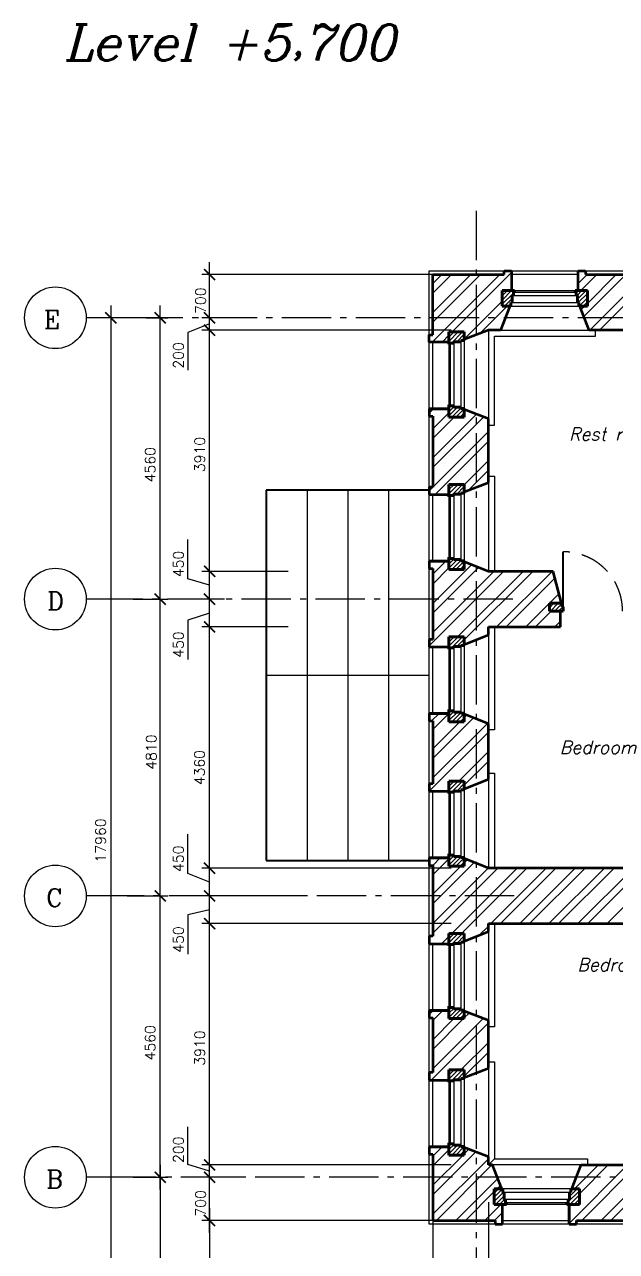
# Model space of a CAD drawing. Header units: millimetres. Extents: x 60 to 102290, y 34 to 65730.
# Drawn here: x 55321 to 64917, y 10440 to 30326 of the extents above; entities that cross this region are included whole.
import ezdxf
from ezdxf.enums import TextEntityAlignment as Align

# ---------------------------------------------------------------- set-up
doc = ezdxf.new("R2010")
doc.units = ezdxf.units.MM
doc.linetypes.add('GOST2.303 4', pattern=[7, 5, -2, 0])
doc.linetypes.add('GOST2.303 6', pattern=[12, 8, -1.5, 1, -1.5])
for name, color, linetype in [('axes', 40, 'GOST2.303 6'), ('dim', 4, 'Continuous'), ('text', 177, 'Continuous')]:
    doc.layers.add(name, color=color, linetype=linetype)
doc.styles.add('GOST 2.304', font='romanc.shx', dxfattribs={"oblique": 15})

msp = doc.modelspace()

# ---------------------------------------------------------------- linework, layer by layer
at = {"lineweight": 30, "ltscale": 100}
for p, q in [((61880.6, 26333.3), (100600.6, 26333.3)), ((61880.6, 10883.3), (61880.6, 26333.3)), ((63215.7, 26075.8), (63215.7, 26020.8)), ((63245.7, 25934.3), (64265.3, 25934.3)), ((63265.7, 26013.3), (64245.3, 26013.3)), ((63265.7, 25990.3), (64245.3, 25990.3)), ((63205.7, 25763.3), (64305.3, 25763.3)), ((63225.7, 25819.3), (64285.3, 25819.3)), ((61940.6, 25557.9), (61940.6, 25307.9)), ((62580.6, 25271.2), (62510.6, 25243.6)), ((62200.6, 25143.3), (62200.6, 24163.7)), ((62223.6, 25143.3), (62223.6, 24163.7)), ((62279.6, 25163.3), (62279.6, 24143.7)), ((62394.6, 25183.3), (62394.6, 24123.7)), ((62450.6, 25203.3), (62450.6, 24103.7)), ((61940.6, 23747.9), (61940.6, 23967.9)), ((61940.6, 23087.9), (61940.6, 22837.9)), ((62200.6, 22673.3), (62200.6, 21693.7)), ((62223.6, 22673.3), (62223.6, 21693.7)), ((62279.6, 22693.3), (62279.6, 21673.7)), ((62394.6, 22713.3), (62394.6, 21653.7)), ((62450.6, 22733.3), (62450.6, 21633.7)), ((61940.6, 21277.9), (61940.6, 21497.9)), ((62138.1, 21628.7), (62193.1, 21628.7)), ((62580.6, 21565.7), (62510.6, 21593.3)), ((64011, 20813.3), (64011, 20563.3)), ((61940.6, 20617.9), (61940.6, 20367.9)), ((62130.6, 20238.3), (61880.6, 20238.3)), ((62138.1, 20238.3), (62193.1, 20238.3)), ((62200.6, 20203.3), (62200.6, 19223.7)), ((62223.6, 20203.3), (62223.6, 19223.7)), ((62279.6, 20223.3), (62279.6, 19203.7)), ((62394.6, 20243.3), (62394.6, 19183.7)), ((62450.6, 20263.3), (62450.6, 19163.7)), ((61940.6, 18807.9), (61940.6, 19027.9)), ((61940.6, 18553.3), (61940.6, 18803.3)), ((61940.6, 18293.3), (61940.6, 18543.3)), ((61940.6, 18277.9), (61940.6, 18027.9)), ((62394.6, 17903.3), (62394.6, 16843.7)), ((62450.6, 17923.3), (62450.6, 16823.7)), ((62200.6, 17863.3), (62200.6, 16883.7)), ((62223.6, 17863.3), (62223.6, 16883.7)), ((62279.6, 17883.3), (62279.6, 16863.7)), ((62138.1, 16818.7), (62193.1, 16818.7)), ((62840.7, 16653.3), (62674.8, 16718.7)), ((62130.6, 15428.3), (61880.6, 15428.3)), ((62200.6, 15393.3), (62200.6, 14413.7)), ((62223.6, 15393.3), (62223.6, 14413.7)), ((62279.6, 15413.3), (62279.6, 14393.7)), ((62394.6, 15433.3), (62394.6, 14373.7)), ((62450.6, 15453.3), (62450.6, 14353.7)), ((61940.6, 13997.9), (61940.6, 14217.9)), ((61940.6, 13598), (61940.6, 13348)), ((62200.6, 13183.3), (62200.6, 12203.7)), ((62223.6, 13183.3), (62223.6, 12203.7)), ((62279.6, 13203.3), (62279.6, 12183.7)), ((62394.6, 13223.3), (62394.6, 12163.7)), ((62450.6, 13243.3), (62450.6, 12143.7)), ((61940.6, 11788), (61940.6, 12008)), ((63007.7, 11583.3), (63035.3, 11513.3)), ((64243.2, 11583.3), (64215.6, 11513.3)), ((64175.3, 11453.3), (63075.7, 11453.3)), ((64155.3, 11397.3), (63095.7, 11397.3)), ((64135.3, 11282.3), (63115.7, 11282.3)), ((64115.3, 11226.3), (63135.7, 11226.3)), ((64115.3, 11203.3), (63135.7, 11203.3)), ((63070.3, 10883.3), (63070.3, 11133.3)), ((64530, 10943.3), (64280, 10943.3)), ((64790.6, 10943.3), (64540.6, 10943.3)), ((77541, 10883.3), (61880.6, 10883.3))]:
    msp.add_line(p, q, dxfattribs=at)
at = {"lineweight": 25, "ltscale": 100}
for p, q in [((61931.7, 25178.3), (63026.7, 26273.3)), ((61940.6, 26130.1), (62083.8, 26273.3)), ((61940.6, 25658.7), (62555.3, 26273.3)), ((61940.6, 25973), (62241, 26273.3)), ((61940.6, 25501.5), (62712.4, 26273.3)), ((62253.9, 25343.3), (63215.7, 26305.1)), ((64295.7, 26273.3), (63215.7, 26273.3)), ((64295.3, 26127.5), (64441.1, 26273.3)), ((64338.3, 26013.3), (64598.3, 26273.3)), ((64389.2, 25592.8), (65069.7, 26273.3)), ((64445.3, 25806), (64912.6, 26273.3)), ((64484.1, 25373.3), (65384.1, 26273.3)), ((64641.2, 25373.3), (65541.2, 26273.3)), ((63065.6, 25995.8), (63083.2, 26013.3)), ((63065.6, 25928.4), (63150.5, 26013.3)), ((63065.6, 25861.1), (63217.9, 26013.3)), ((63065.6, 25793.7), (63245.7, 25973.7)), ((63102.6, 25763.3), (63225.7, 25886.4)), ((63262.2, 25990.3), (63265.7, 25993.7)), ((64265.3, 25988.1), (64290.5, 26013.3)), ((64278.8, 25934.3), (64357.8, 26013.3)), ((64285.3, 25873.4), (64425.2, 26013.3)), ((64298.5, 25819.3), (64445.3, 25966.1)), ((64309.9, 25763.3), (64445.3, 25898.7)), ((62450.6, 25225.7), (63065.6, 25840.7)), ((62700.1, 25318.1), (63145.4, 25763.3)), ((63169.9, 25763.3), (63205.7, 25799)), ((64344.8, 25705.5), (64402.6, 25763.3)), ((64377.2, 25763.3), (64445.3, 25831.4)), ((64444.6, 25763.3), (64445.3, 25764)), ((62088.9, 25178.3), (62200.6, 25290.1)), ((62352.9, 25343.3), (62200.6, 25191)), ((62285.5, 25343.3), (62200.6, 25258.4)), ((62218.2, 25343.3), (62200.6, 25325.8)), ((62420.3, 25343.3), (62240.2, 25163.3)), ((62450.6, 25306.3), (62327.6, 25183.3)), ((62840.6, 25373.6), (62840.6, 23933.3)), ((62939, 23833.4), (62938, 25273.3)), ((62938, 25273.3), (64575.7, 25273.3)), ((63035.3, 25373.3), (64475.6, 25373.3)), ((64575.7, 25373.3), (64475.7, 25373.3)), ((64575.7, 25273.3), (64575.7, 25373.3)), ((61940.6, 24098.3), (61940.6, 25178.3)), ((62223.6, 25146.7), (62220.2, 25143.3)), ((62450.6, 25239), (62414.9, 25203.3)), ((61880.6, 24027.1), (61951.8, 24098.3)), ((62225.8, 24143.7), (62200.6, 24118.5)), ((62279.6, 24130.1), (62200.6, 24051.1)), ((62340.5, 24123.7), (62200.6, 23983.8)), ((62394.6, 24110.4), (62247.9, 23963.7)), ((62450.6, 24099.1), (62315.2, 23963.7)), ((61940.6, 23772.8), (62200.6, 24032.8)), ((61940.6, 23301.4), (62648.3, 24009.1)), ((61940.6, 23144.2), (62761.1, 23964.6)), ((61940.6, 23615.7), (62288.6, 23963.7)), ((62450.6, 24031.7), (62382.6, 23963.7)), ((62450.6, 23964.4), (62449.9, 23963.7)), ((62840.7, 23933.3), (62840.7, 23833.3)), ((61940.6, 22829.9), (62840.7, 23729.9)), ((62840.7, 23833.3), (62939, 23833.4)), ((61976.2, 22708.3), (62840.7, 23572.8)), ((62450.6, 22868.4), (62840.7, 23258.4)), ((62514.5, 22775.2), (62840.7, 23101.3)), ((62352.9, 22873.3), (62200.6, 22721)), ((62285.5, 22873.3), (62200.6, 22788.4)), ((62218.2, 22873.3), (62200.6, 22855.8)), ((62420.3, 22873.3), (62240.2, 22693.3)), ((62840.6, 22903.6), (62840.6, 21463.3)), ((62840.7, 22903.7), (62840.7, 23003.7)), ((62840.7, 23003.7), (62940.7, 23003.7)), ((62940.7, 23003.7), (62940.7, 21463.3)), ((59240.6, 22778.3), (60560.6, 22778.3)), ((60560.6, 22778.3), (59900.6, 22778.3)), ((59900.6, 22778.3), (59900.6, 16778.3)), ((61880.6, 22778.3), (60560.6, 22778.3)), ((60560.6, 22778.3), (61220.6, 22778.3)), ((60560.6, 22778.3), (60560.6, 16778.3)), ((61220.6, 22778.3), (61220.6, 16778.3)), ((61880.6, 22769.9), (61939, 22828.3)), ((61940.6, 21628.3), (61940.6, 22708.3)), ((62223.6, 22676.7), (62220.2, 22673.3)), ((62450.6, 22836.3), (62327.6, 22713.3)), ((62450.6, 22769), (62414.9, 22733.3)), ((61940.6, 21415.5), (62153.4, 21628.3)), ((61940.6, 20944), (62567.5, 21570.9)), ((61940.6, 20786.9), (62680.3, 21526.5)), ((61940.6, 21258.4), (62200.6, 21518.4)), ((62225.8, 21673.7), (62200.6, 21648.5)), ((62279.6, 21660.1), (62200.6, 21581.1)), ((62340.5, 21653.7), (62200.6, 21513.8)), ((62394.6, 21640.4), (62247.9, 21493.7)), ((62450.6, 21629.1), (62315.2, 21493.7)), ((62450.6, 21561.7), (62382.6, 21493.7)), ((62450.6, 21494.4), (62449.9, 21493.7)), ((61880.6, 20255.4), (63088.5, 21463.3)), ((61940.6, 20472.6), (62931.4, 21463.3)), ((62342.8, 20403.3), (63402.8, 21463.3)), ((62450.6, 20354), (63560, 21463.3)), ((62840.6, 21463.3), (62940.6, 21463.3)), ((62974.3, 20563.3), (63874.3, 21463.3)), ((63131.5, 20563.3), (63920.7, 21352.5)), ((63445.8, 20563.3), (63986.2, 21103.7)), ((63830.6, 20940.9), (63835.5, 20945.8)), ((63830.6, 20873.6), (63902.9, 20945.8)), ((63845.2, 20820.8), (63970.2, 20945.8)), ((63912.6, 20820.8), (64035.6, 20943.9)), ((63979.9, 20820.8), (64048.9, 20889.8)), ((63985.4, 20945.8), (64019, 20979.4)), ((63602.9, 20563.3), (63860.4, 20820.8)), ((64047.3, 20820.8), (64055.6, 20829.2)), ((62840.6, 20563.3), (62940.6, 20563.3)), ((62940.6, 20563.3), (62940.6, 18893.3)), ((63917.2, 20563.3), (64011, 20657.1)), ((62352.9, 20403.3), (62200.6, 20251)), ((62285.5, 20403.3), (62200.6, 20318.4)), ((62218.2, 20403.3), (62200.6, 20385.7)), ((62420.3, 20403.3), (62240.2, 20223.3)), ((62450.6, 20366.3), (62327.6, 20243.3)), ((62450.6, 20299), (62414.9, 20263.3)), ((62840.6, 20433.6), (62840.6, 18993.3)), ((61940.6, 19158.3), (61940.6, 20238.3)), ((62177.8, 20238.3), (62200.6, 20261.1)), ((62223.6, 20206.7), (62220.2, 20203.3)), ((59240.6, 19778.3), (61880.6, 19778.3)), ((61920.7, 19038.3), (62040.7, 19158.3)), ((61940.6, 18901), (62197.9, 19158.3)), ((62225.8, 19203.7), (62200.6, 19178.5)), ((62279.6, 19190.1), (62200.6, 19111.1)), ((62340.5, 19183.7), (62200.6, 19043.8)), ((62394.6, 19170.4), (62247.9, 19023.6)), ((62450.6, 19159.1), (62315.2, 19023.6)), ((62450.6, 19091.7), (62382.6, 19023.6)), ((62450.6, 19096.7), (62486.7, 19132.8)), ((61940.6, 18429.6), (62599.4, 19088.3)), ((61940.6, 18586.7), (62377.6, 19023.6)), ((61940.6, 18115.3), (62824.9, 18999.5)), ((62450.6, 19024.4), (62449.9, 19023.6)), ((62840.6, 18893.3), (62840.6, 18993.3)), ((62940.6, 18893.3), (62840.6, 18893.3)), ((61880.8, 17898.3), (62840.6, 18858.1)), ((62360.2, 18063.3), (62840.6, 18543.8)), ((62450.6, 17996.6), (62840.6, 18386.6)), ((62840.6, 18093.6), (62840.6, 18193.6)), ((62840.6, 18193.6), (62940.6, 18193.6)), ((62940.6, 18193.6), (62940.6, 16653.3)), ((61940.6, 16818.3), (61940.6, 17898.3)), ((62195.1, 17898.3), (62200.6, 17903.8)), ((62352.9, 18063.3), (62200.6, 17911)), ((62285.5, 18063.3), (62200.6, 17978.4)), ((62218.2, 18063.3), (62200.6, 18045.8)), ((62420.3, 18063.3), (62240.2, 17883.3)), ((62450.6, 18026.3), (62327.6, 17903.3)), ((62450.6, 17959), (62414.9, 17923.3)), ((62840.6, 18093.6), (62840.6, 16653.3)), ((62223.6, 17866.7), (62220.2, 17863.3)), ((61938.1, 16698.3), (62058.1, 16818.3)), ((61940.6, 16543.7), (62200.6, 16803.7)), ((61940.6, 16072.3), (62611.8, 16743.4)), ((62225.8, 16863.7), (62200.6, 16838.5)), ((62279.6, 16850.1), (62200.6, 16771.1)), ((62340.5, 16843.7), (62200.6, 16703.8)), ((62394.6, 16830.4), (62247.9, 16683.7)), ((62450.6, 16819.1), (62315.2, 16683.7)), ((62450.6, 16751.7), (62382.6, 16683.7)), ((62450.6, 16739.4), (62499.1, 16787.9)), ((61940.6, 16229.4), (62394.9, 16683.7)), ((61940.6, 15757.9), (62837.3, 16654.6)), ((61940.6, 15600.8), (62993.2, 16653.3)), ((62247.5, 15593.3), (63307.5, 16653.3)), ((62404.6, 15593.3), (63464.6, 16653.3)), ((62450.6, 16684.4), (62449.9, 16683.7)), ((62878.9, 15753.3), (63778.9, 16653.3)), ((63036.1, 15753.3), (63936.1, 16653.3)), ((63350.4, 15753.3), (64250.4, 16653.3)), ((63507.6, 15753.3), (64407.6, 16653.3)), ((63821.9, 15753.3), (64721.9, 16653.3)), ((63979, 15753.3), (64879, 16653.3)), ((64293.3, 15753.3), (65193.3, 16653.3)), ((64450.5, 15753.3), (65350.5, 16653.3)), ((64764.8, 15753.3), (65664.8, 16653.3)), ((62689.9, 15564.3), (62840.6, 15715)), ((62940.6, 15753.3), (62940.6, 15719.2)), ((62940.6, 15719.2), (62940.6, 15619.2)), ((61880.6, 15540.8), (61888.1, 15548.3)), ((62082.5, 15428.3), (62200.6, 15546.5)), ((62352.9, 15593.3), (62200.6, 15441)), ((62285.5, 15593.3), (62200.6, 15508.4)), ((62218.2, 15593.3), (62200.6, 15575.8)), ((62420.3, 15593.3), (62240.2, 15413.3)), ((62450.6, 15556.3), (62327.6, 15433.3)), ((62840.6, 15623.6), (62840.6, 14183.3)), ((62940.6, 15619.2), (62940.6, 14083.3)), ((61940.6, 14348.3), (61940.6, 15428.3)), ((62223.6, 15396.7), (62220.2, 15393.3)), ((62450.6, 15489), (62414.9, 15453.3)), ((61880.6, 14283.6), (61945.4, 14348.3)), ((61940.6, 14186.4), (62102.5, 14348.3)), ((62225.8, 14393.7), (62200.6, 14368.5)), ((62279.6, 14380.1), (62200.6, 14301.1)), ((62340.5, 14373.7), (62200.6, 14233.8)), ((62394.6, 14360.4), (62247.9, 14213.7)), ((62450.6, 14349.1), (62315.2, 14213.7)), ((61915.5, 13218.3), (62840.7, 14143.5)), ((61940.6, 13400.6), (62756.5, 14216.5)), ((61940.6, 13872.1), (62282.2, 14213.7)), ((61940.6, 13714.9), (62439.4, 14213.7)), ((62450.6, 14281.7), (62382.6, 14213.7)), ((62450.6, 14214.4), (62449.9, 14213.7)), ((62450.6, 14224.9), (62531, 14305.3)), ((62840.7, 14083.3), (62840.7, 14183.3)), ((62940.6, 14083.3), (62840.7, 14083.3)), ((62394.8, 13383.3), (62840.7, 13829.2)), ((62450.6, 13282), (62840.6, 13672)), ((62352.9, 13383.3), (62200.6, 13231.1)), ((62285.5, 13383.3), (62200.6, 13298.4)), ((62218.2, 13383.3), (62200.6, 13365.8)), ((62420.3, 13383.3), (62240.2, 13203.3)), ((62450.6, 13346.4), (62327.6, 13223.3)), ((62840.6, 13413.7), (62840.6, 13513.7)), ((62840.6, 13513.7), (62940.6, 13513.7)), ((62840.6, 13413.7), (62840.6, 11973.3)), ((62940.6, 13513.7), (62940.6, 11943.3)), ((61940.6, 12138.3), (61940.6, 13218.3)), ((62223.6, 13186.7), (62220.2, 13183.3)), ((62450.6, 13279), (62414.9, 13243.3)), ((61940.6, 11986.2), (62092.7, 12138.3)), ((62225.8, 12183.7), (62200.6, 12158.5)), ((62279.6, 12170.1), (62200.6, 12091.1)), ((62340.5, 12163.7), (62200.6, 12023.8)), ((62394.6, 12150.4), (62247.9, 12003.7)), ((62450.6, 12139.1), (62315.2, 12003.7)), ((61940.6, 11829.1), (62200.6, 12089.1)), ((61940.6, 11357.6), (62636.7, 12053.7)), ((61940.6, 11514.8), (62429.5, 12003.7)), ((61940.6, 11043.3), (62840.6, 11943.3)), ((62450.6, 12071.7), (62382.6, 12003.7)), ((62450.6, 12004.4), (62449.9, 12003.7)), ((62450.6, 12024.8), (62523.9, 12098.1)), ((62940.6, 11943.3), (62840.6, 11843.3)), ((62940.6, 11943.3), (64445.7, 11943.3)), ((64445.7, 11943.3), (64445.7, 11843.3)), ((61997.8, 10943.3), (62897.8, 11843.3)), ((64345.7, 11843.3), (62905.3, 11843.3)), ((64150.3, 10895.6), (65098, 11843.3)), ((64236.5, 11453.3), (64626.5, 11843.3)), ((64315.3, 11375), (64783.7, 11843.3)), ((64445.7, 11843.3), (64345.7, 11843.3)), ((64355.1, 10943.3), (65255.1, 11843.3)), ((62312.1, 10943.3), (62992, 11623.2)), ((64669.4, 10943.3), (65430.2, 11704)), ((64826.6, 10943.3), (65474.6, 11591.3)), ((62469.3, 10943.3), (62935.7, 11409.7)), ((63071.1, 11453.3), (62935.7, 11317.9)), ((63003.7, 11453.3), (62935.7, 11385.2)), ((62936.4, 11453.3), (62935.7, 11452.6)), ((63082.4, 11397.3), (62935.7, 11250.5)), ((63095.7, 11343.2), (62955.8, 11203.3)), ((62979.3, 11453.3), (63036.4, 11510.5)), ((64315.3, 11422.9), (64135.3, 11242.9)), ((64278.3, 11453.3), (64155.3, 11330.3)), ((64315.3, 11355.6), (64163.1, 11203.3)), ((64211, 11453.3), (64175.3, 11417.6)), ((62783.6, 10943.3), (63043.6, 11203.3)), ((63102.1, 11282.3), (63023.1, 11203.3)), ((63115.7, 11228.5), (63090.5, 11203.3)), ((64118.7, 11226.3), (64115.3, 11222.9)), ((64315.3, 11288.2), (64230.4, 11203.3)), ((64315.3, 11220.9), (64297.8, 11203.3)), ((62940.7, 10943.3), (63070.3, 11072.9)), ((63070.3, 10943.3), (64150.3, 10943.3))]:
    msp.add_line(p, q, dxfattribs=at)
at = {"lineweight": 53, "ltscale": 40}
for p, q in [((61940.6, 25298.3), (61940.6, 26273.3)), ((61940.6, 26273.3), (63095.7, 26273.3)), ((63095.7, 26273.3), (63095.7, 26333.3)), ((63095.7, 26333.3), (63215.7, 26333.3)), ((63215.7, 26333.3), (63215.7, 26013.3)), ((64295.3, 26013.3), (64295.3, 26333.3)), ((64295.3, 26333.3), (64415.7, 26333.3)), ((64415.7, 26333.3), (64415.7, 26273.3)), ((64415.7, 26273.3), (65710.3, 26273.3)), ((64295.3, 26020.8), (64295.3, 26013.3)), ((63188.9, 25763.3), (63035.3, 25373.3)), ((64475.7, 25373.3), (64322, 25763.3)), ((61880.6, 25178.3), (61880.6, 25298.3)), ((61880.6, 25298.3), (61940.6, 25298.3)), ((62840.6, 25373.3), (62450.6, 25220.1)), ((63035.3, 25373.3), (62840.6, 25373.3)), ((65644.9, 25373.3), (64475.7, 25373.3)), ((62200.6, 25178.3), (61880.6, 25178.3)), ((62193.1, 25178.3), (62200.6, 25178.3)), ((61880.6, 24098.3), (62200.6, 24098.3)), ((62200.6, 24098.3), (61880.6, 24098.3)), ((61880.6, 24098.3), (61880.6, 23978.3)), ((62840.7, 23933.3), (62450.6, 24086.9)), ((61880.6, 23978.3), (61940.6, 23978.3)), ((61940.6, 23978.3), (61940.6, 22828.3)), ((62840.7, 22903.7), (62840.7, 23933.3)), ((62450.6, 22750), (62840.7, 22903.7)), ((61940.6, 22828.3), (61880.6, 22828.3)), ((61880.6, 22828.3), (61880.6, 22708.3)), ((61880.6, 22708.3), (62200.6, 22708.3)), ((61880.6, 21628.3), (62200.6, 21628.3)), ((62200.6, 21628.3), (61880.6, 21628.3)), ((61880.6, 21628.3), (61880.6, 21508.3)), ((61880.6, 21508.3), (61940.6, 21508.3)), ((61940.6, 21508.3), (61940.6, 20358.3)), ((62840.6, 21463.3), (62450.6, 21616.9)), ((63891.5, 21463.3), (62840.6, 21463.3)), ((64027.8, 20945.8), (63891.5, 21463.3)), ((64011, 20563.3), (64011, 20820.8)), ((62840.6, 20433.6), (62840.6, 20563.3)), ((62840.6, 20563.3), (64011, 20563.3)), ((61940.6, 20358.3), (61880.6, 20358.3)), ((61880.6, 20358.3), (61880.6, 20238.3)), ((62450.6, 20280), (62840.6, 20433.6)), ((61880.6, 20238.3), (62200.6, 20238.3)), ((61880.6, 19158.3), (62200.6, 19158.3)), ((62200.6, 19158.3), (61880.6, 19158.3)), ((61880.6, 19158.3), (61880.6, 19038.3)), ((62840.6, 18993.3), (62450.6, 19146.9)), ((61880.6, 19038.3), (61940.6, 19038.3)), ((61940.6, 19038.3), (61940.6, 18018.3)), ((62840.6, 18093.6), (62840.6, 18993.3)), ((61940.6, 18018.3), (61880.6, 18018.3)), ((61880.6, 18018.3), (61880.6, 17898.3)), ((61880.6, 17898.3), (62200.6, 17898.3)), ((62450.6, 17940), (62840.6, 18093.6)), ((61880.6, 16818.3), (62200.6, 16818.3)), ((62200.6, 16818.3), (61880.6, 16818.3)), ((61880.6, 16818.3), (61880.6, 16698.3)), ((62840.6, 16653.3), (62450.6, 16806.9)), ((61880.6, 16698.3), (61940.6, 16698.3)), ((61940.6, 16698.3), (61940.6, 15548.3)), ((67010.3, 16653.3), (62840.6, 16653.3)), ((62840.6, 15623.6), (62840.6, 15753.3)), ((62840.6, 15753.3), (67010.3, 15753.3)), ((61940.6, 15548.3), (61880.6, 15548.3)), ((61880.6, 15548.3), (61880.6, 15428.3)), ((62450.6, 15470), (62840.6, 15623.6)), ((61880.6, 15428.3), (62200.6, 15428.3)), ((61880.6, 14348.3), (62200.6, 14348.3)), ((62200.6, 14348.3), (61880.6, 14348.3)), ((61880.6, 14348.3), (61880.6, 14228.3)), ((62840.7, 14183.3), (62450.6, 14336.9)), ((61880.6, 14228.3), (61940.6, 14228.3)), ((61940.6, 14228.3), (61940.6, 13338.3)), ((62840.6, 13413.7), (62840.7, 14183.3)), ((61940.6, 13338.3), (61880.6, 13338.3)), ((61880.6, 13338.3), (61880.6, 13218.3)), ((62450.6, 13260), (62840.6, 13413.7)), ((61880.6, 13218.3), (62200.6, 13218.3)), ((61880.6, 12138.3), (62200.6, 12138.3)), ((62200.6, 12138.3), (61880.6, 12138.3)), ((61880.6, 12138.3), (61880.6, 12018.3)), ((61880.6, 12018.3), (61940.6, 12018.3)), ((61940.6, 12018.3), (61940.6, 10943.3)), ((62840.6, 11973.3), (62450.6, 12127)), ((62840.6, 11843.3), (62840.6, 11973.3)), ((62905.3, 11843.3), (62840.6, 11843.3)), ((63059, 11453.3), (62905.3, 11843.3)), ((64192, 11453.3), (64345.7, 11843.3)), ((64345.7, 11843.3), (65375.3, 11843.3)), ((63070.3, 10883.3), (63070.3, 11203.3)), ((64150.3, 10883.3), (64150.3, 11203.3)), ((64150.3, 11203.3), (64150.3, 10883.3)), ((61940.6, 10943.3), (62950.3, 10943.3)), ((62950.3, 10943.3), (62950.3, 10883.3)), ((64270.3, 10943.3), (65420.3, 10943.3)), ((64270.3, 10883.3), (64270.3, 10943.3)), ((62950.3, 10883.3), (63070.3, 10883.3)), ((64150.3, 10883.3), (64270.3, 10883.3))]:
    msp.add_line(p, q, dxfattribs=at)
at = {"lineweight": 60, "ltscale": 100}
for p, q in [((63065.6, 26013.3), (63265.7, 26013.3)), ((63065.6, 26013.3), (63065.6, 25763.3)), ((63225.7, 25934.3), (63225.7, 25819.3)), ((63225.7, 25934.3), (63245.7, 25934.3)), ((63245.7, 25990.3), (63245.7, 25934.3)), ((63245.7, 25990.3), (63265.7, 25990.3)), ((63265.7, 26013.3), (63265.7, 25990.3)), ((64445.3, 26013.3), (64245.3, 26013.3)), ((64245.3, 26013.3), (64245.3, 25990.3)), ((64265.3, 25990.3), (64245.3, 25990.3)), ((64265.3, 25990.3), (64265.3, 25934.3)), ((64285.3, 25934.3), (64265.3, 25934.3)), ((64285.3, 25934.3), (64285.3, 25819.3)), ((64445.3, 26013.3), (64445.3, 25763.3)), ((63205.7, 25763.3), (63065.6, 25763.3)), ((63205.7, 25819.3), (63205.7, 25763.3)), ((63225.7, 25819.3), (63205.7, 25819.3)), ((64285.3, 25819.3), (64305.3, 25819.3)), ((64305.3, 25819.3), (64305.3, 25763.3)), ((64305.3, 25763.3), (64445.3, 25763.3)), ((62200.6, 25343.3), (62200.6, 25143.3)), ((62200.6, 25343.3), (62450.6, 25343.3)), ((62450.6, 25203.3), (62450.6, 25343.3)), ((62200.6, 25143.3), (62223.6, 25143.3)), ((62223.6, 25163.3), (62279.6, 25163.3)), ((62223.6, 25163.3), (62223.6, 25143.3)), ((62279.6, 25183.3), (62394.6, 25183.3)), ((62279.6, 25183.3), (62279.6, 25163.3)), ((62394.6, 25203.3), (62450.6, 25203.3)), ((62394.6, 25183.3), (62394.6, 25203.3)), ((62200.6, 23963.7), (62200.6, 24163.7)), ((62200.6, 24163.7), (62223.6, 24163.7)), ((62223.6, 24143.7), (62223.6, 24163.7)), ((62223.6, 24143.7), (62279.6, 24143.7)), ((62279.6, 24123.7), (62279.6, 24143.7)), ((62279.6, 24123.7), (62394.6, 24123.7)), ((62394.6, 24123.7), (62394.6, 24103.7)), ((62394.6, 24103.7), (62450.6, 24103.7)), ((62450.6, 24103.7), (62450.6, 23963.7)), ((62200.6, 23963.7), (62450.6, 23963.7)), ((62200.6, 22873.3), (62200.6, 22673.3)), ((62200.6, 22873.3), (62450.6, 22873.3)), ((62450.6, 22733.3), (62450.6, 22873.3)), ((62200.6, 22673.3), (62223.6, 22673.3)), ((62223.6, 22693.3), (62279.6, 22693.3)), ((62223.6, 22693.3), (62223.6, 22673.3)), ((62279.6, 22713.3), (62394.6, 22713.3)), ((62279.6, 22713.3), (62279.6, 22693.3)), ((62394.6, 22733.3), (62450.6, 22733.3)), ((62394.6, 22713.3), (62394.6, 22733.3)), ((62200.6, 21493.7), (62200.6, 21693.7)), ((62200.6, 21693.7), (62223.6, 21693.7)), ((62223.6, 21673.7), (62223.6, 21693.7)), ((62200.6, 21493.7), (62450.6, 21493.7)), ((62223.6, 21673.7), (62279.6, 21673.7)), ((62279.6, 21653.7), (62279.6, 21673.7)), ((62279.6, 21653.7), (62394.6, 21653.7)), ((62394.6, 21653.7), (62394.6, 21633.7)), ((62394.6, 21633.7), (62450.6, 21633.7)), ((62450.6, 21633.7), (62450.6, 21493.7)), ((64035.6, 20945.8), (63830.6, 20945.8)), ((63830.6, 20945.8), (63830.6, 20820.8)), ((64035.6, 20945.8), (64035.6, 20889.8)), ((64055.6, 20889.8), (64035.6, 20889.8)), ((64055.6, 20889.8), (64055.6, 20820.8)), ((63830.6, 20820.8), (64055.6, 20820.8)), ((62200.6, 20403.3), (62200.6, 20203.3)), ((62200.6, 20403.3), (62450.6, 20403.3)), ((62450.6, 20263.3), (62450.6, 20403.3)), ((62200.6, 20203.3), (62223.6, 20203.3)), ((62223.6, 20223.3), (62279.6, 20223.3)), ((62223.6, 20223.3), (62223.6, 20203.3)), ((62279.6, 20243.3), (62394.6, 20243.3)), ((62279.6, 20243.3), (62279.6, 20223.3)), ((62394.6, 20263.3), (62450.6, 20263.3)), ((62394.6, 20243.3), (62394.6, 20263.3)), ((62200.6, 19023.6), (62200.6, 19223.7)), ((62200.6, 19223.7), (62223.6, 19223.7)), ((62223.6, 19203.7), (62223.6, 19223.7)), ((62223.6, 19203.7), (62279.6, 19203.7)), ((62279.6, 19183.7), (62279.6, 19203.7)), ((62279.6, 19183.7), (62394.6, 19183.7)), ((62394.6, 19183.7), (62394.6, 19163.7)), ((62394.6, 19163.7), (62450.6, 19163.7)), ((62450.6, 19163.7), (62450.6, 19023.6)), ((62200.6, 19023.6), (62450.6, 19023.6)), ((62200.6, 18063.3), (62200.6, 17863.3)), ((62200.6, 18063.3), (62450.6, 18063.3)), ((62279.6, 17903.3), (62394.6, 17903.3)), ((62279.6, 17903.3), (62279.6, 17883.3)), ((62394.6, 17923.3), (62450.6, 17923.3)), ((62394.6, 17903.3), (62394.6, 17923.3)), ((62450.6, 17923.3), (62450.6, 18063.3)), ((62200.6, 17863.3), (62223.6, 17863.3)), ((62223.6, 17883.3), (62279.6, 17883.3)), ((62223.6, 17883.3), (62223.6, 17863.3)), ((62200.6, 16683.7), (62200.6, 16883.7)), ((62200.6, 16883.7), (62223.6, 16883.7)), ((62223.6, 16863.7), (62223.6, 16883.7)), ((62223.6, 16863.7), (62279.6, 16863.7)), ((62279.6, 16843.7), (62279.6, 16863.7)), ((62279.6, 16843.7), (62394.6, 16843.7)), ((62394.6, 16843.7), (62394.6, 16823.7)), ((62394.6, 16823.7), (62450.6, 16823.7)), ((62450.6, 16823.7), (62450.6, 16683.7)), ((62200.6, 16683.7), (62450.6, 16683.7)), ((62200.6, 15593.3), (62200.6, 15393.3)), ((62200.6, 15593.3), (62450.6, 15593.3)), ((62450.6, 15453.3), (62450.6, 15593.3)), ((62200.6, 15393.3), (62223.6, 15393.3)), ((62223.6, 15413.3), (62279.6, 15413.3)), ((62223.6, 15413.3), (62223.6, 15393.3)), ((62279.6, 15433.3), (62394.6, 15433.3)), ((62279.6, 15433.3), (62279.6, 15413.3)), ((62394.6, 15453.3), (62450.6, 15453.3)), ((62394.6, 15433.3), (62394.6, 15453.3)), ((62200.6, 14213.7), (62200.6, 14413.7)), ((62200.6, 14413.7), (62223.6, 14413.7)), ((62223.6, 14393.7), (62223.6, 14413.7)), ((62223.6, 14393.7), (62279.6, 14393.7)), ((62279.6, 14373.7), (62279.6, 14393.7)), ((62279.6, 14373.7), (62394.6, 14373.7)), ((62394.6, 14373.7), (62394.6, 14353.7)), ((62394.6, 14353.7), (62450.6, 14353.7)), ((62450.6, 14353.7), (62450.6, 14213.7)), ((62200.6, 14213.7), (62450.6, 14213.7)), ((62200.6, 13383.3), (62200.6, 13183.3)), ((62200.6, 13383.3), (62450.6, 13383.3)), ((62450.6, 13243.3), (62450.6, 13383.3)), ((62200.6, 13183.3), (62223.6, 13183.3)), ((62223.6, 13203.3), (62279.6, 13203.3)), ((62223.6, 13203.3), (62223.6, 13183.3)), ((62279.6, 13223.3), (62394.6, 13223.3)), ((62279.6, 13223.3), (62279.6, 13203.3)), ((62394.6, 13243.3), (62450.6, 13243.3)), ((62394.6, 13223.3), (62394.6, 13243.3)), ((62200.6, 12003.7), (62200.6, 12203.7)), ((62200.6, 12203.7), (62223.6, 12203.7)), ((62223.6, 12183.7), (62223.6, 12203.7)), ((62223.6, 12183.7), (62279.6, 12183.7)), ((62279.6, 12163.7), (62279.6, 12183.7)), ((62279.6, 12163.7), (62394.6, 12163.7)), ((62394.6, 12163.7), (62394.6, 12143.7)), ((62394.6, 12143.7), (62450.6, 12143.7)), ((62450.6, 12143.7), (62450.6, 12003.7)), ((62200.6, 12003.7), (62450.6, 12003.7)), ((63075.7, 11453.3), (62935.7, 11453.3)), ((62935.7, 11203.3), (62935.7, 11453.3)), ((63075.7, 11397.3), (63075.7, 11453.3)), ((63095.7, 11397.3), (63075.7, 11397.3)), ((63095.7, 11282.3), (63095.7, 11397.3)), ((64155.3, 11282.3), (64155.3, 11397.3)), ((64155.3, 11397.3), (64175.3, 11397.3)), ((64175.3, 11453.3), (64315.3, 11453.3)), ((64175.3, 11397.3), (64175.3, 11453.3)), ((64315.3, 11203.3), (64315.3, 11453.3)), ((62935.7, 11203.3), (63135.7, 11203.3)), ((63095.7, 11282.3), (63115.7, 11282.3)), ((63115.7, 11226.3), (63115.7, 11282.3)), ((63115.7, 11226.3), (63135.7, 11226.3)), ((63135.7, 11203.3), (63135.7, 11226.3)), ((64115.3, 11203.3), (64115.3, 11226.3)), ((64135.3, 11226.3), (64115.3, 11226.3)), ((64315.3, 11203.3), (64115.3, 11203.3)), ((64135.3, 11226.3), (64135.3, 11282.3)), ((64155.3, 11282.3), (64135.3, 11282.3))]:
    msp.add_line(p, q, dxfattribs=at)
at = {"lineweight": 40, "ltscale": 100}
for p, q in [((61880.6, 22778.3), (59240.6, 22778.3)), ((59240.6, 22778.3), (59240.6, 16778.3)), ((64055.6, 20820.8), (64055.6, 21780.8)), ((59240.6, 16778.3), (61880.6, 16778.3))]:
    msp.add_line(p, q, dxfattribs=at)
at = {"linetype": 'GOST2.303 4', "ltscale": 100}
msp.add_arc((64055.6, 20821.1), 959.7, 359.98206, 90, dxfattribs=at)
at = {"layer": 'axes', "ltscale": 100, "extrusion": (1, 0, 0)}
msp.add_line((62640.6, 27305.7), (62640.6, 1536.5), dxfattribs=at)
at = {"layer": 'axes', "ltscale": 100, "extrusion": (0, 1, 0)}
for p, q in [((56821, 25573.3), (56321, 25573.3)), ((102289.8, 25573.3), (56821, 25573.3)), ((56821, 21013.3), (56321, 21013.3)), ((63238, 21013.3), (56821, 21013.3)), ((56821, 16203.3), (56321, 16203.3)), ((63258.9, 16203.3), (56821, 16203.3)), ((56821, 11643.3), (56321, 11643.3)), ((101857.3, 11643.3), (56821, 11643.3))]:
    msp.add_line(p, q, dxfattribs=at)
at = {"layer": 'axes', "color": 18, "linetype": 'Continuous', "true_color": 0x000000}
for centre in [(55821, 25573.3), (55821, 21013.3), (55821, 16203.3), (55821, 11643.3)]:
    msp.add_circle(centre, 500, dxfattribs=at)
at = {"layer": 'dim', "ltscale": 100}
for p, q in [((58321, 25373.3), (58321, 26473.3)), ((62234.8, 26273.3), (58196, 26273.3)), ((56721, 25773.3), (56721, 7413.2)), ((58321, 25173.3), (58321, 25773.3)), ((57307.5, 25573.3), (56596, 25573.3)), ((57294.1, 25573.3), (57646, 25573.3)), ((58321, 25473.3), (57971, 25336.4)), ((59058.5, 25573.3), (58196, 25573.3)), ((59058.5, 25573.3), (58196, 25573.3)), ((57971, 25336.4), (57971, 24723.9)), ((62234.8, 25373.3), (58196, 25373.3)), ((62234.8, 25373.3), (58196, 25373.3)), ((57971, 21343), (57971, 21980.5)), ((58321, 20813.3), (58321, 21663.3)), ((58321, 21238.3), (57971, 21343)), ((59594.8, 21463.3), (58196, 21463.3)), ((59594.8, 21463.3), (58196, 21463.3)), ((58321, 20363.3), (58321, 21213.3)), ((57083.5, 21013.3), (57646, 21013.3)), ((57083.5, 21013.3), (57646, 21013.3)), ((58564.8, 21013.3), (58196, 21013.3)), ((58564.8, 21013.3), (58196, 21013.3)), ((58321, 20788.3), (57971, 20674.1)), ((57971, 20674.1), (57971, 20036.6)), ((58627.7, 20563.3), (58196, 20563.3)), ((59594.8, 20563.3), (58196, 20563.3)), ((57971, 16565.7), (57971, 17203.2)), ((58321, 16003.3), (58321, 16853.3)), ((58321, 16428.3), (57971, 16565.7)), ((62234.8, 16653.3), (58196, 16653.3)), ((58321, 15553.3), (58321, 16403.3)), ((56983.5, 16203.3), (57646, 16203.3)), ((57083.5, 16203.3), (57646, 16203.3)), ((59218.5, 16203.3), (58196, 16203.3)), ((59058.5, 16203.3), (58196, 16203.3)), ((59876.6, 16203.3), (58196, 16203.3)), ((58321, 15978.3), (57971, 15894.2)), ((57971, 15894.2), (57971, 15256.7)), ((59058.5, 15753.3), (58196, 15753.3)), ((62234.8, 15753.3), (58196, 15753.3)), ((57971, 11849.3), (57971, 12461.8)), ((58321, 11443.3), (58321, 12043.3)), ((58321, 11743.3), (57971, 11849.3)), ((62234.8, 11843.3), (58196, 11843.3)), ((62234.8, 11843.3), (58196, 11843.3)), ((58321, 10743.3), (58321, 11843.3)), ((57083.5, 11643.3), (57646, 11643.3)), ((57083.5, 11643.3), (57646, 11643.3)), ((58858.5, 11643.3), (58196, 11643.3)), ((58858.5, 11643.3), (58196, 11643.3)), ((61940.6, 11237.5), (61940.6, 2961.5)), ((62840.6, 11237.5), (62840.6, 2961.5)), ((62234.8, 10943.3), (58196, 10943.3)), ((62234.8, 10943.3), (58196, 10943.3))]:
    msp.add_line(p, q, dxfattribs=at)
at = {"layer": 'dim'}
for p, q in [((57521, 20813.3), (57521, 25773.3)), ((58321, 21263.3), (58321, 25573.3)), ((57521, 16003.3), (57521, 21213.3)), ((58321, 16003.3), (58321, 20763.3)), ((57521, 11443.3), (57521, 16403.3)), ((58321, 11643.3), (58321, 15953.3)), ((57521, 11843.3), (57521, 7413.2)), ((58321, 11143.3), (58321, 7613.2))]:
    msp.add_line(p, q, dxfattribs=at)
at = {"layer": 'dim', "const_width": 27}
for points in [[(58411, 26183.3), (58231, 26363.3)], [(56811, 25483.3), (56631, 25663.3)], [(57611, 25483.3), (57431, 25663.3)], [(58411, 25483.3), (58231, 25663.3)], [(58231, 25663.3), (58411, 25483.3)], [(58411, 25283.3), (58231, 25463.3)], [(58231, 25463.3), (58411, 25283.3)], [(58411, 21373.3), (58231, 21553.3)], [(58231, 21553.3), (58411, 21373.3)], [(57611, 20923.3), (57431, 21103.3)], [(57431, 21103.3), (57611, 20923.3)], [(58411, 20923.3), (58231, 21103.3)], [(58231, 21103.3), (58411, 20923.3)], [(58231, 20653.3), (58411, 20473.3)], [(58411, 20473.3), (58231, 20653.3)], [(58411, 16563.3), (58231, 16743.3)], [(57611, 16113.3), (57431, 16293.3)], [(57431, 16293.3), (57611, 16113.3)], [(58411, 16113.3), (58231, 16293.3)], [(58231, 16293.3), (58411, 16113.3)], [(58231, 16293.3), (58411, 16113.3)], [(58411, 15663.3), (58231, 15843.3)], [(58231, 15843.3), (58411, 15663.3)], [(58411, 11753.3), (58231, 11933.3)], [(58231, 11933.3), (58411, 11753.3)], [(57431, 11733.3), (57611, 11553.3)], [(57611, 11553.3), (57431, 11733.3)], [(58411, 11553.3), (58231, 11733.3)], [(58231, 11733.3), (58411, 11553.3)], [(58231, 11033.3), (58411, 10853.3)], [(58411, 10853.3), (58231, 11033.3)]]:
    msp.add_lwpolyline(points, dxfattribs=at)

# ---------------------------------------------------------------- texts
at = {"layer": 'axes', "color": 18, "linetype": 'Continuous', "true_color": 0x000000, "style": 'GOST 2.304'}
for s, p in [('E', (55637.2, 25398.3)), ('D', (55689.7, 20838.3)), ('C', (55672.2, 16028.3)), ('B', (55672.2, 11468.3))]:
    msp.add_text(s, height=291.7, dxfattribs=at).set_placement(p)
at = {"layer": 'dim', "style": 'GOST 2.304'}
for s, p in [('700', (58258.5, 25635.8)), ('200', (57898.8, 24748.9)), ('3910', (58244, 23071.4)), ('4560', (57440.9, 22905.8)), ('450', (57898.2, 21368)), ('450', (57898.2, 20061.6)), ('4810', (57458.5, 18248.9)), ('4360', (58240.9, 17995.8)), ('17960', (56636.8, 16744.2)), ('450', (57898.2, 16590.7)), ('450', (57898.2, 15281.7)), ('4560', (57440.9, 13535.8)), ('3910', (58244, 13451.4)), ('200', (57898.8, 11874.3)), ('700', (58258.5, 11005.8))]:
    msp.add_text(s, height=166.67, rotation=90, dxfattribs=at).set_placement(p)
at = {"layer": 'text', "linetype": 'Continuous', "ltscale": 100, "style": 'GOST 2.304', "oblique": 15}
msp.add_text('Level +5,700', height=583.333, dxfattribs=at).set_placement((58640.6, 30034.4), align=Align.MIDDLE_CENTER)
at = {"layer": 'text', "linetype": 'Continuous', "ltscale": 90, "style": 'GOST 2.304', "oblique": 15}
for s, p in [('Rest room', (64881.5, 23688.2)), ('Bedroom', (64618.3, 18612.7)), ('Bedroom', (64901.4, 15089.9))]:
    msp.add_text(s, height=208.33, dxfattribs=at).set_placement(p, align=Align.MIDDLE_CENTER)

doc.saveas('drawing.dxf')
